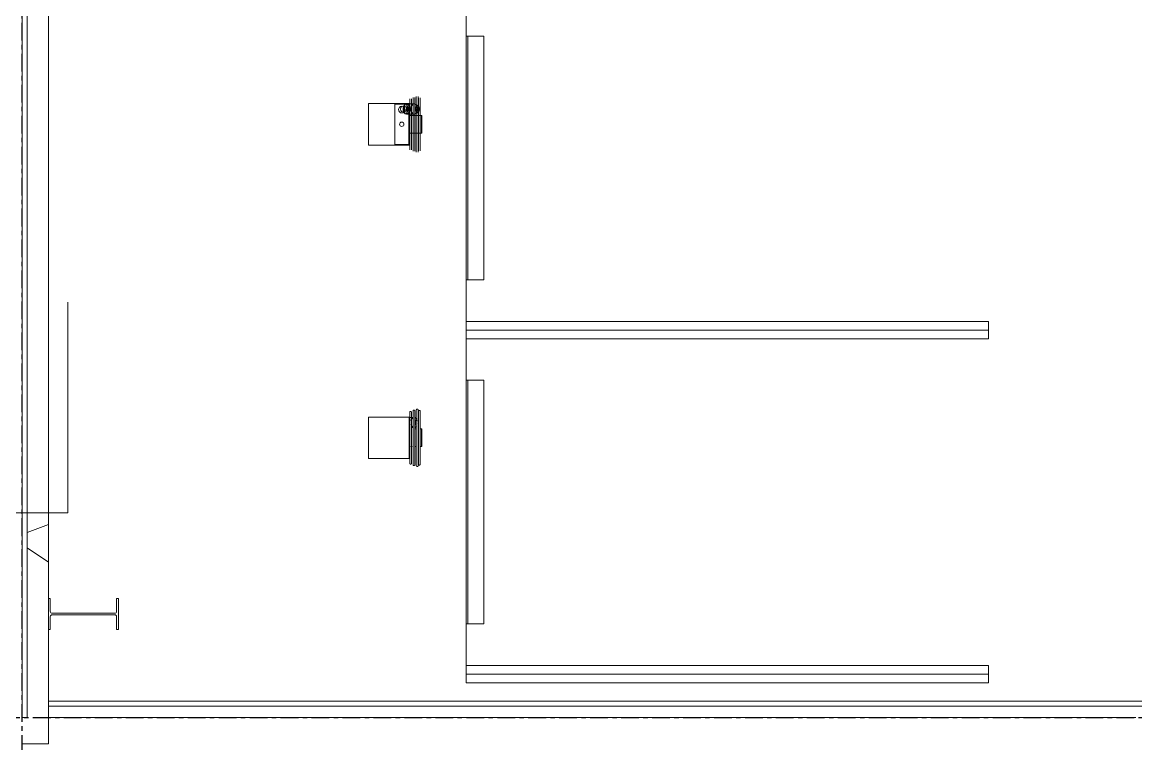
# Model space of a CAD drawing. Header units: millimetres. Extents: x -677815 to 406757, y -145898 to 39000.
# Drawn here: x 121070 to 127465, y -150 to 3992 of the extents above; entities that cross this region are included whole.
import ezdxf

# ---------------------------------------------------------------- set-up
doc = ezdxf.new("R2010")
doc.units = ezdxf.units.MM
doc.header["$LTSCALE"] = 8
doc.linetypes.add('Xref building Toll$0$Grid Line', pattern=[22.225, 12.7, -3.175, 3.175, -3.175])
for name, color, linetype, lineweight in [('Xref building Toll$0$A-DOOR', 8, 'Continuous', 9), ('Xref building Toll$0$A-DOOR-HDLN', 8, 'Continuous', 9), ('Xref building Toll$0$A-WALL', 8, 'Continuous', 9), ('Xref building Toll$0$A-WALL-PATT', 8, 'Continuous', 9), ('Xref building Toll$0$C-PRKG', 8, 'Continuous', 9), ('Xref building Toll$0$E-ELEC-EQPM', 8, 'Continuous', 9), ('Xref building Toll$0$S-COLS', 8, 'Continuous', 9)]:
    doc.layers.add(name, color=color, linetype=linetype, lineweight=lineweight)
doc.layers.add('Xref building Toll$0$S-GRID', color=8, linetype='Continuous')

# ---------------------------------------------------------------- blocks, each defined once
blk = doc.blocks.new('Xref building Toll$0$Toll Grids')
at = {"layer": 'Xref building Toll$0$S-GRID', "linetype": 'Xref building Toll$0$Grid Line'}
for p, q in [((121070, -125373.3), (121070, 35080.8)), ((-9195.8, 0), (280997.7, 0))]:
    blk.add_line(p, q, dxfattribs=at)
blk = doc.blocks.new('Xref building Toll$0$_SBA 1SWING SPDoor 01a - 920W x 2700H AD-1991727-MASTER GROUND FLOOR')
at = {"layer": 'Xref building Toll$0$A-DOOR'}
for p, q in [((460, 965), (420, 965)), ((420, 45), (420, 965)), ((460, 965), (460, 45)), ((-500, 45), (-500, 45)), ((-500, 45), (-500, -45)), ((-500, 45), (-460, 45)), ((-500, 45), (-460, 45)), ((-500, -45), (-500, 45)), ((-460, -45), (-460, 45)), ((-460, 45), (-460, 45)), ((-460, 45), (-460, -45)), ((460, 45), (420, 45)), ((460, 45), (460, -45)), ((500, 45), (460, 45)), ((460, 45), (460, 45)), ((460, 45), (500, 45)), ((460, -45), (460, 45)), ((500, -45), (500, 45)), ((500, 45), (500, 45)), ((500, 45), (500, -45)), ((-460, -45), (-500, -45)), ((-500, -45), (-500, -45)), ((-460, -45), (-500, -45)), ((-460, -45), (-460, -45)), ((460, -45), (500, -45)), ((460, -45), (460, -45)), ((500, -45), (460, -45)), ((500, -45), (500, -45))]:
    blk.add_line(p, q, dxfattribs=at)
blk.add_arc((460, 45), 920, 90, 180, dxfattribs=at)
at = {"layer": 'Xref building Toll$0$A-DOOR-HDLN'}
for p, q in [((-990, 1482), (-990, 45)), ((530, 1482), (-990, 1482)), ((-460, 45), (-460, 1482)), ((420, 45), (420, 1482)), ((530, 45), (530, 1482)), ((-460, 45), (460, 45)), ((420, 45), (420, -1255)), ((-1120, -1255), (-1120, -45)), ((-460, -45), (-460, -1255)), ((930, -45), (930, -1255)), ((930, -1255), (-1120, -1255))]:
    blk.add_line(p, q, dxfattribs=at)
blk = doc.blocks.new('Xref building Toll$0$_SBAMHE2-3000X1975 Parking 90_1 - MHE2-1684261-MASTER GROUND FLOOR')
at = {"layer": 'Xref building Toll$0$C-PRKG'}
for p, q in [((37.5, 0), (-62.5, 0)), ((-62.5, 0), (-62.5, -3000)), ((-62.5, -3000), (-62.5, 0)), ((-62.5, 0), (37.5, 0)), ((-62.5, 0), (-62.5, 0)), ((-12.5, 0), (1962.5, 0)), ((-12.5, 0), (-12.5, -3000)), ((37.5, -3000), (37.5, 0)), ((37.5, 0), (37.5, -3000)), ((37.5, 0), (37.5, 0)), ((275, -4.5), (275, 0)), ((275, 0), (275, 0)), ((275, 0), (275, -100)), ((1675, 0), (275, 0)), ((1675, 0), (275, 0)), ((2012.5, 0), (1912.5, 0)), ((1912.5, 0), (1912.5, -3000)), ((1912.5, -3000), (1912.5, 0)), ((1912.5, 0), (2012.5, 0)), ((1912.5, 0), (1912.5, 0)), ((1962.5, 0), (1962.5, -3000)), ((2012.5, -3000), (2012.5, 0)), ((2012.5, 0), (2012.5, -3000)), ((2012.5, 0), (2012.5, 0)), ((275, -9.5), (275, -4.5)), ((1675, -9.5), (275, -9.5)), ((275, -9.5), (1675, -9.5)), ((275, -17.5), (275, -9.5)), ((275, -9.5), (275, -9.5)), ((275, -95), (275, -17.5)), ((1675, -100), (1675, 0)), ((1675, 0), (1675, 0)), ((1675, 0), (1675, -4.5)), ((1675, -4.5), (1675, -9.5)), ((1675, -9.5), (1675, -9.5)), ((1675, -9.5), (1675, -17.5)), ((1675, -17.5), (1675, -95)), ((2012.5, 0), (1912.5, 0)), ((1912.5, 0), (1912.5, -3000)), ((1912.5, -3000), (1912.5, 0)), ((1912.5, 0), (2012.5, 0)), ((1912.5, 0), (1912.5, 0)), ((1962.5, 0), (3937.5, 0)), ((1962.5, 0), (1962.5, -3000)), ((2012.5, -3000), (2012.5, 0)), ((2012.5, 0), (2012.5, -3000)), ((2012.5, 0), (2012.5, 0)), ((2250, -4.5), (2250, 0)), ((2250, 0), (2250, 0)), ((2250, 0), (2250, -100)), ((3650, 0), (2250, 0)), ((3650, 0), (2250, 0)), ((2250, -9.5), (2250, -4.5)), ((3650, -9.5), (2250, -9.5)), ((2250, -9.5), (3650, -9.5)), ((2250, -17.5), (2250, -9.5)), ((2250, -9.5), (2250, -9.5)), ((2250, -95), (2250, -17.5)), ((3650, -100), (3650, 0)), ((3650, 0), (3650, 0)), ((3650, 0), (3650, -4.5)), ((3650, -4.5), (3650, -9.5)), ((3650, -9.5), (3650, -9.5)), ((3650, -9.5), (3650, -17.5)), ((3650, -17.5), (3650, -95)), ((3987.5, 0), (3887.5, 0)), ((3887.5, 0), (3887.5, -3000)), ((3887.5, -3000), (3887.5, 0)), ((3887.5, 0), (3987.5, 0)), ((3887.5, 0), (3887.5, 0)), ((3937.5, 0), (3937.5, -3000)), ((3987.5, -3000), (3987.5, 0)), ((3987.5, 0), (3987.5, -3000)), ((3987.5, 0), (3987.5, 0)), ((275, -95), (275, -100)), ((275, -100), (1675, -100)), ((275, -100), (275, -100)), ((275, -100), (1675, -100)), ((1675, -100), (1675, -95)), ((1675, -100), (1675, -100)), ((2250, -95), (2250, -100)), ((2250, -100), (3650, -100)), ((2250, -100), (2250, -100)), ((2250, -100), (3650, -100)), ((3650, -100), (3650, -95)), ((3650, -100), (3650, -100)), ((-62.5, -3000), (37.5, -3000)), ((37.5, -3000), (-62.5, -3000)), ((-62.5, -3000), (-62.5, -3000)), ((37.5, -3000), (37.5, -3000)), ((1912.5, -3000), (2012.5, -3000)), ((2012.5, -3000), (1912.5, -3000)), ((1912.5, -3000), (1912.5, -3000)), ((1912.5, -3000), (2012.5, -3000)), ((2012.5, -3000), (1912.5, -3000)), ((1912.5, -3000), (1912.5, -3000)), ((2012.5, -3000), (2012.5, -3000)), ((2012.5, -3000), (2012.5, -3000)), ((3887.5, -3000), (3987.5, -3000)), ((3987.5, -3000), (3887.5, -3000)), ((3887.5, -3000), (3887.5, -3000)), ((3987.5, -3000), (3987.5, -3000))]:
    blk.add_line(p, q, dxfattribs=at)
blk = doc.blocks.new('Xref building Toll$0$CST_ Charging Station - Forklift - Standard-1400537-MASTER GROUND FLOOR')
at = {"layer": 'Xref building Toll$0$E-ELEC-EQPM'}
for p, q in [((85.9, 353.4), (-152.3, 353.4)), ((-152.3, 353.4), (-152.3, 118.5)), ((85.9, 118.5), (85.9, 353.4)), ((-152.3, 201), (85.9, 201)), ((85.9, 201), (-152.3, 201)), ((-152.3, 201), (-152.3, 201)), ((-152.3, 118.5), (-152.3, 201)), ((-152.3, 201), (-152.3, 118.5)), ((82.7, 201), (-149.1, 201)), ((-149.1, 201), (-149.1, 201)), ((-149.1, 201), (82.7, 201)), ((-149.1, 201), (-149.1, 121.7)), ((-149.1, 201), (-149.1, 121.7)), ((82.7, 201), (82.7, 201)), ((82.7, 121.7), (82.7, 201)), ((82.7, 201), (82.7, 121.7)), ((85.9, 201), (85.9, 201)), ((85.9, 201), (85.9, 118.5)), ((85.9, 201), (85.9, 118.5)), ((25.1, 134.9), (25.1, 90.4)), ((54.5, 145.1), (27.3, 143.3)), ((27.3, 143.3), (27.3, 130.6)), ((27.3, 130.6), (54.5, 132.4)), ((38.3, 156.9), (40, 142.4)), ((81.6, 143.3), (54.5, 145.1)), ((54.5, 132.4), (81.6, 130.6)), ((69, 142.4), (70.6, 156.9)), ((81.6, 130.6), (81.6, 143.3)), ((83.8, 90.4), (83.8, 134.9)), ((-152.3, 118.5), (85.9, 118.5)), ((-152.3, 118.5), (-152.3, 118.5)), ((-152.3, 118.5), (85.9, 118.5)), ((85.9, 118.5), (-152.3, 118.5)), ((82.7, 121.7), (-149.1, 121.7)), ((-149.1, 121.7), (-149.1, 121.7)), ((-149.1, 121.7), (82.7, 121.7)), ((28.6, 121.7), (-92, 121.7)), ((-92, 121.7), (-92, 121.7)), ((-92, 121.7), (28.6, 121.7)), ((-92, 121.7), (-92, 120.1)), ((-92, 121.7), (-92, 120.1)), ((28.6, 120.1), (-92, 120.1)), ((-92, 120.1), (-92, 120.1)), ((-92, 120.1), (28.6, 120.1)), ((-84, 48.6), (-84, 121.7)), ((-84, 121.7), (-84, 121.7)), ((-84, 121.7), (-84, 45.5)), ((-84, 121.7), (17.6, 121.7)), ((-84, 121.7), (17.6, 121.7)), ((17.6, 45.5), (17.6, 121.7)), ((17.6, 121.7), (17.6, 121.7)), ((17.6, 121.7), (17.6, 48.6)), ((27.5, 83), (37.3, 68.1)), ((28.6, 121.7), (28.6, 121.7)), ((28.6, 120.1), (28.6, 121.7)), ((28.6, 121.7), (28.6, 120.1)), ((28.6, 120.1), (28.6, 120.1)), ((71.6, 68.1), (81.5, 83)), ((82.7, 121.7), (82.7, 121.7)), ((85.9, 118.5), (85.9, 118.5)), ((-84, 45.5), (-84, 48.6)), ((-84, 48.6), (-84, 48.6)), ((-84, 48.6), (17.6, 48.6)), ((-84, 48.6), (17.6, 48.6)), ((-84, 45.5), (-84, 45.5)), ((17.6, 45.5), (-84, 45.5)), ((-84, 45.5), (17.6, 45.5)), ((17.6, 48.6), (17.6, 48.6)), ((17.6, 48.6), (17.6, 45.5)), ((17.6, 45.5), (17.6, 45.5))]:
    blk.add_line(p, q, dxfattribs=at)
at = {"layer": 'Xref building Toll$0$E-ELEC-EQPM', "flags": 128}
for points in [[(-192.9, 77.9), (-156.3, 77.9), (-63.2, 77.9), (-33.2, 77.9)], [(-33.2, 77.9), (-134.9, 77.9), (-190, 77.9), (-192.9, 77.9)], [(-192.9, 67.6), (-156.3, 67.6), (-63.2, 67.6), (-33.2, 67.6)], [(-33.2, 67.6), (-134.9, 67.6), (-190, 67.6), (-192.9, 67.6)], [(-187.3, 96.9), (-150.8, 96.9), (-58.5, 96.9), (-33.2, 96.9)], [(-33.2, 96.9), (-132.9, 96.9), (-185.3, 96.9), (-187.3, 96.9)], [(-187.3, 86.7), (-150.8, 86.7), (-58.5, 86.7), (-33.2, 86.7)], [(-33.2, 86.7), (-132.9, 86.7), (-185.3, 86.7), (-187.3, 86.7)], [(-185, 65.2), (-148.4, 65.2), (-56.4, 65.2), (-33.2, 65.2)], [(-33.2, 65.2), (-132, 65.2), (-183.2, 65.2), (-185, 65.2)], [(-179.4, 116), (-142.9, 116), (-51.7, 116), (-33.2, 116)], [(-33.2, 116), (-129.8, 116), (-178.2, 116), (-179.4, 116)], [(-179.4, 105.7), (-142.9, 105.7), (-51.7, 105.7), (-33.2, 105.7)], [(-33.2, 105.7), (-129.8, 105.7), (-178.2, 105.7), (-179.4, 105.7)], [(113, 116), (76.5, 116), (-14.7, 116), (-33.2, 116)], [(-33.2, 116), (63.4, 116), (111.8, 116), (113, 116)], [(113, 105.7), (76.5, 105.7), (-14.7, 105.7), (-33.2, 105.7)], [(-33.2, 105.7), (63.4, 105.7), (111.8, 105.7), (113, 105.7)], [(120.9, 96.9), (84.4, 96.9), (-8, 96.9), (-33.2, 96.9)], [(-33.2, 96.9), (66.5, 96.9), (118.8, 96.9), (120.9, 96.9)], [(120.9, 86.7), (84.4, 86.7), (-8, 86.7), (-33.2, 86.7)], [(-33.2, 86.7), (66.5, 86.7), (118.8, 86.7), (120.9, 86.7)], [(126.5, 77.9), (89.9, 77.9), (-3.2, 77.9), (-33.2, 77.9)], [(-33.2, 77.9), (68.5, 77.9), (123.6, 77.9), (126.5, 77.9)], [(126.5, 67.6), (89.9, 67.6), (-3.2, 67.6), (-33.2, 67.6)], [(-33.2, 67.6), (68.5, 67.6), (123.6, 67.6), (126.5, 67.6)], [(118.5, 65.2), (82, 65.2), (-10, 65.2), (-33.2, 65.2)], [(-33.2, 65.2), (65.6, 65.2), (116.8, 65.2), (118.5, 65.2)], [(-185, 54.9), (-148.4, 54.9), (-56.4, 54.9), (-33.2, 54.9)], [(-33.2, 54.9), (-132, 54.9), (-183.2, 54.9), (-185, 54.9)], [(118.5, 54.9), (82, 54.9), (-10, 54.9), (-33.2, 54.9)], [(-33.2, 54.9), (65.6, 54.9), (116.8, 54.9), (118.5, 54.9)]]:
    blk.add_lwpolyline(points, dxfattribs=at)
at = {"layer": 'Xref building Toll$0$E-ELEC-EQPM'}
for centre, radius, start, end in [((-33.2, 161.4), 12.7, 360, 180), ((-33.2, 161.4), 12.7, 0, 180), ((-33.2, 161.4), 12.7, 180, 360), ((-33.2, 161.4), 12.7, 180, 360), ((50.9, 161.4), 19.1, 360, 180), ((50.9, 161.4), 19, 0, 180), ((50.9, 161.4), 19.1, 180, 360), ((50.9, 161.4), 19, 180, 360), ((54.5, 72.8), 12, 90, 270), ((54.5, 72.8), 12, 90, 270), ((54.5, 72.8), 6.44, 90, 270), ((54.5, 72.8), 5.14, 90, 270), ((54.5, 72.8), 5.14, 90, 270), ((54.5, 72.8), 12, 270, 90), ((54.5, 72.8), 12, 270, 90), ((54.5, 72.8), 6.44, 270, 90), ((54.5, 72.8), 5.14, 270, 90), ((54.5, 72.8), 5.14, 270, 90)]:
    blk.add_arc(centre, radius, start, end, dxfattribs=at)
for centre, major_axis, start_param, end_param in [((54.5, 134.9), (29.4, 0), 1.570796, 4.712389), ((54.5, 143.3), (27.2, 0), 3.141593, 6.283185), ((54.5, 130.6), (27.2, 0), 3.141593, 6.283185), ((54.5, 157.6), (16.2, 0), 1.570796, 4.712389), ((54.5, 143.1), (14.5, 0), 1.570796, 4.712389), ((54.5, 157.6), (16.2, 0), 4.712389, 7.853982), ((54.5, 134.9), (29.4, 0), 4.712389, 7.853982), ((54.5, 143.1), (14.5, 0), 4.712389, 7.853982), ((54.5, 90.4), (29.4, 0), 1.570796, 4.712389), ((54.5, 72.8), (18.6, 0), 1.570796, 4.712389), ((54.5, 90.4), (29.4, 0), 4.712389, 7.853982), ((54.5, 72.8), (18.6, 0), 4.712389, 7.853982)]:
    blk.add_ellipse(centre, major_axis=major_axis, ratio=0.642788, start_param=start_param, end_param=end_param, dxfattribs=at)
blk = doc.blocks.new('Xref building Toll$0$CST_ Charging Station - Forklift - Standard-V279-MASTER GROUND FLOOR')
at = {"layer": 'Xref building Toll$0$E-ELEC-EQPM'}
for p, q in [((85.9, 353.4), (-152.3, 353.4)), ((-152.3, 353.4), (-152.3, 118.5)), ((85.9, 118.5), (85.9, 353.4)), ((-152.3, 118.5), (85.9, 118.5)), ((-84, 102.4), (-84, 109.6)), ((-84, 77.9), (-84, 88.5)), ((17.6, 88.3), (17.6, 77.9)), ((25.2, 105.7), (19.8, 105.7)), ((25.1, 107), (25.1, 96.9)), ((44.8, 86.7), (39.4, 86.7)), ((69.7, 86.7), (65, 86.7)), ((76.6, 75.6), (81.5, 83)), ((83.8, 111.8), (83.8, 118.5)), ((83.8, 93.2), (83.8, 109.5)), ((-84, 48.6), (-84, 56.8)), ((-84, 45.5), (-84, 48.6)), ((-84, 48.6), (17.6, 48.6)), ((-84, 45.5), (17.6, 45.5)), ((17.6, 56.5), (17.6, 48.6)), ((17.6, 48.6), (17.6, 45.5))]:
    blk.add_line(p, q, dxfattribs=at)
at = {"layer": 'Xref building Toll$0$E-ELEC-EQPM', "flags": 128}
for points in [[(-195.8, 68.5), (-196, 68.6), (-196.1, 68.8), (-196.3, 68.9), (-196.4, 69), (-196.6, 69.2), (-196.7, 69.3), (-196.8, 69.5), (-197, 69.6), (-197.1, 69.8), (-197.2, 70), (-197.3, 70.2), (-197.4, 70.3), (-197.5, 70.5), (-197.6, 70.7), (-197.7, 70.9), (-197.7, 71.1), (-197.8, 71.3), (-197.9, 71.5), (-197.9, 71.7), (-198, 71.9), (-198, 72.1), (-198, 72.3), (-198, 72.5), (-198, 72.7), (-198, 72.9), (-198, 73.1), (-198, 73.3), (-198, 73.5), (-197.9, 73.7), (-197.9, 73.9), (-197.8, 74.1), (-197.8, 74.3), (-197.7, 74.5), (-197.6, 74.7), (-197.6, 74.9), (-197.5, 75.1), (-197.4, 75.3), (-197.3, 75.4), (-197.2, 75.6), (-197, 75.8), (-196.9, 75.9), (-196.8, 76.1), (-196.7, 76.3), (-196.5, 76.4), (-196.4, 76.5), (-196.2, 76.7), (-196, 76.8), (-195.9, 76.9), (-195.7, 77), (-195.5, 77.2), (-195.4, 77.3), (-195.2, 77.4), (-195, 77.4), (-194.8, 77.5), (-194.6, 77.6), (-194.4, 77.7), (-194.2, 77.7), (-194, 77.8), (-193.8, 77.8), (-193.6, 77.8), (-193.4, 77.9), (-193.2, 77.9), (-193, 77.9), (-192.9, 77.9)], [(-192.9, 67.6), (-193.1, 67.6), (-193.3, 67.6), (-193.5, 67.7), (-193.7, 67.7), (-193.9, 67.7), (-194.1, 67.8), (-194.3, 67.8), (-194.5, 67.9), (-194.7, 67.9), (-194.9, 68), (-195.1, 68.1), (-195.3, 68.2), (-195.4, 68.3), (-195.6, 68.4), (-195.8, 68.5)], [(-33.2, 77.9), (-39.6, 77.9), (-46, 77.9), (-52.3, 77.9), (-58.6, 77.9), (-64.9, 77.9), (-71.2, 77.9), (-77.3, 77.9), (-83.4, 77.9), (-89.5, 77.9), (-95.4, 77.9), (-101.2, 77.9), (-106.9, 77.9), (-112.5, 77.9), (-118, 77.9), (-123.4, 77.9), (-128.6, 77.9), (-133.6, 77.9), (-138.5, 77.9), (-143.2, 77.9), (-147.8, 77.9), (-152.1, 77.9), (-156.3, 77.9), (-160.3, 77.9), (-164, 77.9), (-167.6, 77.9), (-170.9, 77.9), (-174, 77.9), (-176.9, 77.9), (-179.6, 77.9), (-182, 77.9), (-184.2, 77.9), (-186.2, 77.9), (-187.9, 77.9), (-189.4, 77.9), (-190.6, 77.9), (-191.5, 77.9), (-192.2, 77.9), (-192.7, 77.9), (-192.9, 77.9)], [(-192.9, 77.9), (-192.8, 77.9), (-192.4, 77.9), (-191.7, 77.9), (-190.9, 77.9), (-189.7, 77.9), (-188.3, 77.9), (-186.7, 77.9), (-184.8, 77.9), (-182.7, 77.9), (-180.3, 77.9), (-177.7, 77.9), (-174.8, 77.9), (-171.8, 77.9), (-168.5, 77.9), (-165, 77.9), (-161.3, 77.9), (-157.4, 77.9), (-153.3, 77.9), (-149, 77.9), (-144.5, 77.9), (-139.8, 77.9), (-134.9, 77.9), (-129.9, 77.9), (-124.8, 77.9), (-119.5, 77.9), (-114, 77.9), (-108.5, 77.9), (-102.8, 77.9), (-97, 77.9), (-91.1, 77.9), (-85.1, 77.9)], [(-89.5, 67.6), (-95.4, 67.6), (-101.2, 67.6), (-106.9, 67.6), (-112.5, 67.6), (-118, 67.6), (-123.4, 67.6), (-128.6, 67.6), (-133.6, 67.6), (-138.5, 67.6), (-143.2, 67.6), (-147.8, 67.6), (-152.1, 67.6), (-156.3, 67.6), (-160.3, 67.6), (-164, 67.6), (-167.6, 67.6), (-170.9, 67.6), (-174, 67.6), (-176.9, 67.6), (-179.6, 67.6), (-182, 67.6), (-184.2, 67.6), (-186.2, 67.6), (-187.9, 67.6), (-189.4, 67.6), (-190.6, 67.6), (-191.5, 67.6), (-192.2, 67.6), (-192.7, 67.6), (-192.9, 67.6)], [(-192.9, 67.6), (-192.8, 67.6), (-192.4, 67.6), (-191.7, 67.6), (-190.9, 67.6), (-189.7, 67.6), (-188.3, 67.6), (-186.7, 67.6), (-184.8, 67.6), (-182.7, 67.6), (-180.3, 67.6), (-177.7, 67.6), (-174.8, 67.6), (-171.8, 67.6), (-168.5, 67.6), (-165, 67.6), (-161.3, 67.6), (-157.4, 67.6), (-153.3, 67.6), (-149, 67.6), (-144.5, 67.6), (-139.8, 67.6), (-134.9, 67.6), (-129.9, 67.6), (-124.8, 67.6), (-119.5, 67.6), (-114, 67.6), (-108.5, 67.6), (-102.8, 67.6), (-97, 67.6), (-91.1, 67.6), (-85.1, 67.6), (-79, 67.6), (-72.8, 67.6), (-66.6, 67.6), (-60.3, 67.6), (-54, 67.6), (-47.7, 67.6), (-41.3, 67.6), (-34.9, 67.6), (-33.2, 67.6)], [(-187.3, 86.7), (-187.5, 86.7), (-187.7, 86.7), (-187.9, 86.7), (-188.2, 86.7), (-188.4, 86.8), (-188.6, 86.8), (-188.8, 86.9), (-189, 86.9), (-189.1, 87), (-189.3, 87.1), (-189.5, 87.2), (-189.7, 87.2), (-189.9, 87.3), (-190.1, 87.4), (-190.2, 87.6), (-190.4, 87.7), (-190.6, 87.8), (-190.7, 87.9), (-190.9, 88.1), (-191, 88.2), (-191.2, 88.4), (-191.3, 88.5), (-191.4, 88.7), (-191.5, 88.9), (-191.7, 89), (-191.8, 89.2), (-191.9, 89.4), (-192, 89.6), (-192, 89.8), (-192.1, 89.9), (-192.2, 90.1), (-192.3, 90.3), (-192.3, 90.5), (-192.4, 90.7), (-192.4, 90.9), (-192.4, 91.1), (-192.5, 91.3), (-192.5, 91.5), (-192.5, 91.7), (-192.5, 92), (-192.5, 92.2), (-192.4, 92.4), (-192.4, 92.6), (-192.4, 92.8), (-192.3, 93), (-192.3, 93.2), (-192.2, 93.4), (-192.2, 93.6), (-192.1, 93.8), (-192, 93.9), (-191.9, 94.1), (-191.8, 94.3), (-191.7, 94.5), (-191.6, 94.7), (-191.5, 94.8), (-191.4, 95), (-191.2, 95.1), (-191.1, 95.3), (-191, 95.4), (-190.8, 95.6), (-190.6, 95.7), (-190.5, 95.9), (-190.3, 96), (-190.2, 96.1), (-190, 96.2), (-189.8, 96.3), (-189.6, 96.4), (-189.4, 96.5), (-189.2, 96.6), (-189.1, 96.6), (-188.9, 96.7), (-188.7, 96.8), (-188.5, 96.8), (-188.3, 96.9), (-188.1, 96.9), (-187.9, 96.9), (-187.7, 96.9), (-187.4, 96.9), (-187.3, 96.9)], [(-185, 54.9), (-185.2, 54.9), (-185.4, 54.9), (-185.6, 55), (-185.8, 55), (-186, 55), (-186.2, 55.1), (-186.4, 55.1), (-186.6, 55.2), (-186.8, 55.2), (-187, 55.3), (-187.1, 55.4), (-187.3, 55.5), (-187.5, 55.6), (-187.7, 55.7), (-187.9, 55.8), (-188, 55.9), (-188.2, 56.1), (-188.3, 56.2), (-188.5, 56.3), (-188.6, 56.5), (-188.8, 56.6), (-188.9, 56.8), (-189, 56.9), (-189.2, 57.1), (-189.3, 57.3), (-189.4, 57.5), (-189.5, 57.6), (-189.6, 57.8), (-189.7, 58), (-189.7, 58.2), (-189.8, 58.4), (-189.9, 58.6), (-189.9, 58.8), (-190, 59), (-190, 59.2), (-190, 59.4), (-190.1, 59.6), (-190.1, 59.8), (-190.1, 60), (-190.1, 60.2), (-190.1, 60.4), (-190.1, 60.6), (-190, 60.8), (-190, 61), (-190, 61.2), (-189.9, 61.4), (-189.8, 61.6), (-189.8, 61.8), (-189.7, 62), (-189.6, 62.2), (-189.5, 62.4), (-189.4, 62.6), (-189.3, 62.7), (-189.2, 62.9), (-189.1, 63.1), (-189, 63.2), (-188.9, 63.4), (-188.7, 63.6), (-188.6, 63.7), (-188.4, 63.8), (-188.3, 64), (-188.1, 64.1), (-187.9, 64.2), (-187.8, 64.3), (-187.6, 64.5), (-187.4, 64.6), (-187.2, 64.7), (-187.1, 64.7), (-186.9, 64.8), (-186.7, 64.9), (-186.5, 65), (-186.3, 65), (-186.1, 65.1), (-185.9, 65.1), (-185.7, 65.1), (-185.5, 65.2), (-185.3, 65.2), (-185.1, 65.2), (-185, 65.2)], [(-33.2, 96.9), (-39.4, 96.9), (-45.5, 96.9), (-51.7, 96.9), (-57.8, 96.9), (-63.8, 96.9), (-69.8, 96.9), (-75.8, 96.9), (-81.7, 96.9), (-87.5, 96.9), (-93.2, 96.9), (-98.9, 96.9), (-104.4, 96.9), (-109.8, 96.9), (-115.1, 96.9), (-120.2, 96.9), (-125.3, 96.9), (-130.1, 96.9), (-134.8, 96.9), (-139.4, 96.9), (-143.8, 96.9), (-148, 96.9), (-152, 96.9), (-155.8, 96.9), (-159.5, 96.9), (-162.9, 96.9), (-166.1, 96.9), (-169.1, 96.9), (-171.9, 96.9), (-174.5, 96.9), (-176.9, 96.9), (-179, 96.9), (-180.9, 96.9), (-182.5, 96.9), (-183.9, 96.9), (-185.1, 96.9), (-186, 96.9), (-186.7, 96.9), (-187.1, 96.9), (-187.3, 96.9)], [(-187.3, 96.9), (-187.2, 96.9), (-186.8, 96.9), (-186.2, 96.9), (-185.4, 96.9), (-184.3, 96.9), (-182.9, 96.9), (-181.3, 96.9), (-179.5, 96.9), (-177.5, 96.9), (-175.2, 96.9), (-172.7, 96.9), (-169.9, 96.9), (-167, 96.9), (-163.8, 96.9), (-160.4, 96.9), (-156.8, 96.9), (-153.1, 96.9), (-149.1, 96.9), (-144.9, 96.9), (-140.6, 96.9), (-136.1, 96.9), (-131.4, 96.9), (-126.6, 96.9), (-121.6, 96.9), (-116.5, 96.9), (-111.2, 96.9), (-105.9, 96.9), (-100.4, 96.9), (-94.8, 96.9), (-89.1, 96.9), (-83.3, 96.9)], [(-81.7, 86.7), (-87.5, 86.7), (-93.2, 86.7), (-98.9, 86.7), (-104.4, 86.7), (-109.8, 86.7), (-115.1, 86.7), (-120.2, 86.7), (-125.3, 86.7), (-130.1, 86.7), (-134.8, 86.7), (-139.4, 86.7), (-143.8, 86.7), (-148, 86.7), (-152, 86.7), (-155.8, 86.7), (-159.5, 86.7), (-162.9, 86.7), (-166.1, 86.7), (-169.1, 86.7), (-171.9, 86.7), (-174.5, 86.7), (-176.9, 86.7), (-179, 86.7), (-180.9, 86.7), (-182.5, 86.7), (-183.9, 86.7), (-185.1, 86.7), (-186, 86.7), (-186.7, 86.7), (-187.1, 86.7), (-187.3, 86.7)], [(-187.3, 86.7), (-187.2, 86.7), (-186.8, 86.7), (-186.2, 86.7), (-185.4, 86.7), (-184.3, 86.7), (-182.9, 86.7), (-181.3, 86.7), (-179.5, 86.7), (-177.5, 86.7), (-175.2, 86.7), (-172.7, 86.7), (-169.9, 86.7), (-167, 86.7), (-163.8, 86.7), (-160.4, 86.7), (-156.8, 86.7), (-153.1, 86.7), (-149.1, 86.7), (-144.9, 86.7), (-140.6, 86.7), (-136.1, 86.7), (-131.4, 86.7), (-126.6, 86.7), (-121.6, 86.7), (-116.5, 86.7), (-111.2, 86.7), (-105.9, 86.7), (-100.4, 86.7), (-94.8, 86.7), (-89.1, 86.7), (-83.3, 86.7), (-77.4, 86.7), (-71.5, 86.7), (-65.5, 86.7), (-59.4, 86.7), (-53.3, 86.7), (-47.2, 86.7), (-41, 86.7), (-34.9, 86.7), (-33.2, 86.7)], [(-185, 65.2), (-184.8, 65.2), (-184.5, 65.2), (-183.9, 65.2), (-183, 65.2), (-181.9, 65.2), (-180.6, 65.2), (-179, 65.2), (-177.2, 65.2), (-175.2, 65.2), (-173, 65.2), (-170.5, 65.2), (-167.8, 65.2), (-164.9, 65.2), (-161.8, 65.2), (-158.4, 65.2), (-154.9, 65.2), (-151.2, 65.2), (-147.3, 65.2), (-143.2, 65.2), (-138.9, 65.2), (-134.5, 65.2), (-129.9, 65.2), (-125.1, 65.2), (-120.2, 65.2), (-115.2, 65.2), (-110, 65.2), (-104.7, 65.2), (-99.3, 65.2), (-93.8, 65.2), (-88.2, 65.2), (-82.5, 65.2)], [(-33.2, 65.2), (-39.3, 65.2), (-45.3, 65.2), (-51.4, 65.2), (-57.4, 65.2), (-63.4, 65.2), (-69.3, 65.2), (-75.1, 65.2), (-80.9, 65.2), (-86.7, 65.2), (-92.3, 65.2), (-97.8, 65.2), (-103.3, 65.2), (-108.6, 65.2), (-113.8, 65.2), (-118.9, 65.2), (-123.8, 65.2), (-128.6, 65.2), (-133.3, 65.2), (-137.7, 65.2), (-142.1, 65.2), (-146.2, 65.2), (-150.2, 65.2), (-153.9, 65.2), (-157.5, 65.2), (-160.9, 65.2), (-164.1, 65.2), (-167, 65.2), (-169.8, 65.2), (-172.3, 65.2), (-174.6, 65.2), (-176.7, 65.2), (-178.6, 65.2), (-180.2, 65.2), (-181.6, 65.2), (-182.7, 65.2), (-183.7, 65.2), (-184.3, 65.2), (-184.8, 65.2), (-184.9, 65.2)], [(-179.4, 105.7), (-179.6, 105.7), (-179.8, 105.7), (-180, 105.8), (-180.2, 105.8), (-180.4, 105.8), (-180.6, 105.9), (-180.8, 105.9), (-181, 106), (-181.2, 106), (-181.4, 106.1), (-181.6, 106.2), (-181.8, 106.3), (-181.9, 106.4), (-182.1, 106.5), (-182.3, 106.6), (-182.5, 106.7), (-182.6, 106.9), (-182.8, 107), (-182.9, 107.1), (-183.1, 107.3), (-183.2, 107.4), (-183.4, 107.6), (-183.5, 107.7), (-183.6, 107.9), (-183.7, 108.1), (-183.8, 108.3), (-183.9, 108.4), (-184, 108.6), (-184.1, 108.8), (-184.2, 109), (-184.3, 109.2), (-184.3, 109.4), (-184.4, 109.6), (-184.4, 109.8), (-184.5, 110), (-184.5, 110.2), (-184.5, 110.4), (-184.5, 110.6), (-184.5, 110.8), (-184.5, 111), (-184.5, 111.2), (-184.5, 111.4), (-184.5, 111.6), (-184.4, 111.8), (-184.4, 112), (-184.3, 112.2), (-184.3, 112.4), (-184.2, 112.6), (-184.1, 112.8), (-184.1, 113), (-184, 113.2), (-183.9, 113.4), (-183.8, 113.5), (-183.7, 113.7), (-183.6, 113.9), (-183.4, 114), (-183.3, 114.2), (-183.2, 114.4), (-183, 114.5), (-182.9, 114.6), (-182.7, 114.8), (-182.6, 114.9), (-182.4, 115), (-182.2, 115.1), (-182, 115.3), (-181.9, 115.4), (-181.7, 115.5), (-181.5, 115.5), (-181.3, 115.6), (-181.1, 115.7), (-180.9, 115.8), (-180.7, 115.8), (-180.5, 115.9), (-180.3, 115.9), (-180.1, 115.9), (-179.9, 116), (-179.7, 116), (-179.5, 116), (-179.4, 116)], [(-33.2, 116), (-39.1, 116), (-44.9, 116), (-50.7, 116), (-56.5, 116), (-62.2, 116), (-68, 116), (-73.6, 116), (-79.2, 116), (-84.7, 116), (-90.1, 116), (-95.5, 116), (-100.7, 116), (-105.8, 116), (-110.9, 116), (-115.8, 116), (-120.5, 116), (-125.1, 116), (-129.6, 116), (-133.9, 116), (-138.1, 116), (-142.1, 116), (-145.9, 116), (-149.5, 116), (-153, 116), (-156.2, 116), (-159.3, 116), (-162.1, 116), (-164.8, 116), (-167.2, 116), (-169.5, 116), (-171.5, 116), (-173.3, 116), (-174.8, 116), (-176.2, 116), (-177.3, 116), (-178.1, 116), (-178.8, 116), (-179.2, 116), (-179.4, 116)], [(-179.4, 116), (-179.3, 116), (-178.9, 116), (-178.3, 116), (-177.5, 116), (-176.5, 116), (-175.2, 116), (-173.7, 116), (-172, 116), (-170, 116), (-167.9, 116), (-165.5, 116), (-162.9, 116), (-160.1, 116), (-157.1, 116), (-153.9, 116), (-150.5, 116), (-146.9, 116), (-143.1, 116), (-139.2, 116), (-135.1, 116), (-130.8, 116), (-126.4, 116), (-121.8, 116), (-117, 116), (-112.2, 116), (-107.2, 116), (-102.1, 116), (-96.9, 116), (-91.6, 116), (-86.2, 116)], [(-84.7, 105.7), (-90.1, 105.7), (-95.5, 105.7), (-100.7, 105.7), (-105.8, 105.7), (-110.9, 105.7), (-115.8, 105.7), (-120.5, 105.7), (-125.1, 105.7), (-129.6, 105.7), (-133.9, 105.7), (-138.1, 105.7), (-142.1, 105.7), (-145.9, 105.7), (-149.5, 105.7), (-153, 105.7), (-156.2, 105.7), (-159.3, 105.7), (-162.1, 105.7), (-164.8, 105.7), (-167.2, 105.7), (-169.5, 105.7), (-171.5, 105.7), (-173.3, 105.7), (-174.8, 105.7), (-176.2, 105.7), (-177.3, 105.7), (-178.1, 105.7), (-178.8, 105.7), (-179.2, 105.7), (-179.4, 105.7)], [(-179.4, 105.7), (-179.3, 105.7), (-178.9, 105.7), (-178.3, 105.7), (-177.5, 105.7), (-176.5, 105.7), (-175.2, 105.7), (-173.7, 105.7), (-172, 105.7), (-170, 105.7), (-167.9, 105.7), (-165.5, 105.7), (-162.9, 105.7), (-160.1, 105.7), (-157.1, 105.7), (-153.9, 105.7), (-150.5, 105.7), (-146.9, 105.7), (-143.1, 105.7), (-139.2, 105.7), (-135.1, 105.7), (-130.8, 105.7), (-126.4, 105.7), (-121.8, 105.7), (-117, 105.7), (-112.2, 105.7), (-107.2, 105.7), (-102.1, 105.7), (-96.9, 105.7), (-91.6, 105.7), (-86.2, 105.7), (-80.7, 105.7), (-75.1, 105.7), (-69.5, 105.7), (-63.8, 105.7), (-58.1, 105.7), (-52.3, 105.7), (-46.5, 105.7), (-40.6, 105.7), (-34.8, 105.7), (-33.2, 105.7)], [(113, 116), (112.9, 116), (112.5, 116), (111.9, 116), (111.1, 116), (110.1, 116), (108.8, 116), (107.3, 116), (105.6, 116), (103.6, 116), (101.4, 116), (99.1, 116), (96.5, 116), (93.7, 116), (90.7, 116), (87.5, 116), (84.1, 116), (80.5, 116), (76.7, 116), (72.8, 116), (68.6, 116), (64.4, 116), (59.9, 116), (55.4, 116), (50.6, 116), (45.8, 116), (40.8, 116), (35.7, 116), (30.5, 116), (25.2, 116), (19.8, 116), (14.3, 116), (8.7, 116), (3.1, 116), (-2.6, 116), (-8.4, 116), (-14.1, 116), (-19.9, 116), (-25.8, 116), (-31.6, 116), (-33.2, 116)], [(-33.2, 105.7), (-27.4, 105.7), (-21.5, 105.7), (-15.7, 105.7), (-9.9, 105.7), (-4.2, 105.7), (1.5, 105.7), (7.2, 105.7), (12.8, 105.7), (18.3, 105.7), (23.7, 105.7), (29.1, 105.7), (34.3, 105.7), (39.4, 105.7), (44.4, 105.7), (49.3, 105.7), (54.1, 105.7), (58.7, 105.7), (63.2, 105.7), (67.5, 105.7), (71.7, 105.7), (75.7, 105.7), (79.5, 105.7), (83.1, 105.7), (86.6, 105.7), (89.8, 105.7), (92.9, 105.7), (95.7, 105.7), (98.4, 105.7), (100.8, 105.7), (103.1, 105.7), (105.1, 105.7), (106.8, 105.7), (108.4, 105.7), (109.8, 105.7), (110.9, 105.7), (111.7, 105.7), (112.4, 105.7), (112.8, 105.7), (113, 105.7)], [(120.9, 96.9), (120.8, 96.9), (120.4, 96.9), (119.8, 96.9), (119, 96.9), (117.9, 96.9), (116.5, 96.9), (114.9, 96.9), (113.1, 96.9), (111, 96.9), (108.8, 96.9), (106.2, 96.9), (103.5, 96.9), (100.6, 96.9), (97.4, 96.9), (94, 96.9), (90.4, 96.9), (86.6, 96.9), (82.7, 96.9), (78.5, 96.9), (74.2, 96.9), (69.7, 96.9), (65, 96.9), (60.2, 96.9), (55.2, 96.9), (50.1, 96.9), (44.8, 96.9), (39.4, 96.9), (33.9, 96.9), (28.3, 96.9), (22.6, 96.9), (16.9, 96.9), (11, 96.9), (5, 96.9), (-1, 96.9), (-7, 96.9), (-13.1, 96.9), (-19.2, 96.9), (-25.4, 96.9), (-31.5, 96.9), (-33.2, 96.9)], [(-33.2, 86.7), (-27, 86.7), (-20.9, 86.7), (-14.8, 86.7), (-8.6, 86.7), (-2.6, 86.7), (3.4, 86.7), (9.4, 86.7), (15.3, 86.7), (21.1, 86.7), (26.8, 86.7), (32.4, 86.7), (38, 86.7), (43.4, 86.7), (48.7, 86.7), (53.8, 86.7), (58.8, 86.7), (63.7, 86.7), (68.4, 86.7), (73, 86.7), (77.4, 86.7), (81.6, 86.7), (85.6, 86.7), (89.4, 86.7), (93.1, 86.7), (96.5, 86.7), (99.7, 86.7), (102.7, 86.7), (105.5, 86.7), (108.1, 86.7), (110.4, 86.7), (112.6, 86.7), (114.5, 86.7), (116.1, 86.7), (117.5, 86.7), (118.7, 86.7), (119.6, 86.7), (120.3, 86.7), (120.7, 86.7), (120.9, 86.7)], [(126.5, 77.9), (126.4, 77.9), (126, 77.9), (125.3, 77.9), (124.4, 77.9), (123.3, 77.9), (121.9, 77.9), (120.3, 77.9), (118.4, 77.9), (116.2, 77.9), (113.9, 77.9), (111.3, 77.9), (108.4, 77.9), (105.4, 77.9), (102.1, 77.9), (98.6, 77.9), (94.9, 77.9), (91, 77.9), (86.8, 77.9), (82.5, 77.9), (78, 77.9), (73.4, 77.9), (68.5, 77.9), (63.5, 77.9), (58.4, 77.9), (53.1, 77.9), (47.6, 77.9), (42.1, 77.9), (36.4, 77.9), (30.6, 77.9), (24.7, 77.9), (18.7, 77.9), (12.6, 77.9), (6.4, 77.9), (0.2, 77.9), (-6.1, 77.9), (-12.4, 77.9), (-18.7, 77.9), (-25.1, 77.9), (-31.5, 77.9), (-33.2, 77.9)], [(-33.2, 67.6), (-26.8, 67.6), (-20.4, 67.6), (-14.1, 67.6), (-7.8, 67.6), (-1.5, 67.6), (4.8, 67.6), (10.9, 67.6), (17, 67.6), (23, 67.6), (29, 67.6), (34.8, 67.6), (40.5, 67.6), (46.1, 67.6), (51.6, 67.6), (57, 67.6), (62.2, 67.6), (67.2, 67.6), (72.1, 67.6), (76.8, 67.6), (81.3, 67.6), (85.7, 67.6), (89.9, 67.6), (93.8, 67.6), (97.6, 67.6), (101.2, 67.6), (104.5, 67.6), (107.6, 67.6), (110.5, 67.6), (113.2, 67.6), (115.6, 67.6), (117.8, 67.6), (119.8, 67.6), (121.5, 67.6), (122.9, 67.6), (124.2, 67.6), (125.1, 67.6), (125.8, 67.6), (126.3, 67.6), (126.5, 67.6)], [(118.5, 65.2), (118.4, 65.2), (118.1, 65.2), (117.5, 65.2), (116.6, 65.2), (115.5, 65.2), (114.2, 65.2), (112.6, 65.2), (110.8, 65.2), (108.8, 65.2), (106.6, 65.2), (104.1, 65.2), (101.4, 65.2), (98.5, 65.2), (95.4, 65.2), (92, 65.2), (88.5, 65.2), (84.8, 65.2), (80.9, 65.2), (76.8, 65.2), (72.5, 65.2), (68.1, 65.2), (63.5, 65.2), (58.7, 65.2), (53.8, 65.2), (48.8, 65.2), (43.6, 65.2), (38.3, 65.2), (32.9, 65.2), (27.4, 65.2), (21.8, 65.2), (16.1, 65.2), (10.3, 65.2), (4.5, 65.2), (-1.5, 65.2), (-7.4, 65.2), (-13.4, 65.2), (-19.4, 65.2), (-25.5, 65.2), (-31.6, 65.2), (-33.2, 65.2)], [(15.3, 96.9), (21.1, 96.9), (26.8, 96.9)], [(28.3, 86.7), (22.6, 86.7), (16.9, 86.7)], [(18.3, 116), (23.7, 116), (29.1, 116)], [(36.4, 67.6), (30.6, 67.6), (24.7, 67.6), (18.7, 67.6)], [(20.3, 65.2), (25.9, 65.2), (31.4, 65.2), (36.9, 65.2)], [(23, 77.9), (29, 77.9), (34.8, 77.9)], [(67.5, 116), (71.7, 116), (75.7, 116), (79.5, 116), (83.1, 116), (86.6, 116), (89.8, 116), (92.9, 116), (95.7, 116), (98.4, 116), (100.8, 116), (103.1, 116), (105.1, 116), (106.8, 116), (108.4, 116), (109.8, 116), (110.9, 116), (111.7, 116), (112.4, 116), (112.8, 116), (113, 116)], [(71.3, 65.2), (75.7, 65.2), (79.8, 65.2), (83.8, 65.2), (87.5, 65.2), (91.1, 65.2), (94.5, 65.2), (97.7, 65.2), (100.6, 65.2), (103.4, 65.2), (105.9, 65.2), (108.2, 65.2), (110.3, 65.2), (112.2, 65.2), (113.8, 65.2), (115.2, 65.2), (116.3, 65.2), (117.2, 65.2), (117.9, 65.2), (118.3, 65.2), (118.5, 65.2)], [(72.1, 77.9), (76.8, 77.9), (81.3, 77.9), (85.7, 77.9), (89.9, 77.9), (93.8, 77.9), (97.6, 77.9), (101.2, 77.9), (104.5, 77.9), (107.6, 77.9), (110.5, 77.9), (113.2, 77.9), (115.6, 77.9), (117.8, 77.9), (119.8, 77.9), (121.5, 77.9), (122.9, 77.9), (124.2, 77.9), (125.1, 77.9), (125.8, 77.9), (126.3, 77.9), (126.5, 77.9)], [(113, 105.7), (112.9, 105.7), (112.5, 105.7), (111.9, 105.7), (111.1, 105.7), (110.1, 105.7), (108.8, 105.7), (107.3, 105.7), (105.6, 105.7), (103.6, 105.7), (101.4, 105.7), (99.1, 105.7), (96.5, 105.7), (93.7, 105.7), (90.7, 105.7), (87.5, 105.7), (84.1, 105.7), (80.5, 105.7), (76.7, 105.7), (72.8, 105.7)], [(126.5, 67.6), (126.4, 67.6), (126, 67.6), (125.3, 67.6), (124.4, 67.6), (123.3, 67.6), (121.9, 67.6), (120.3, 67.6), (118.4, 67.6), (116.2, 67.6), (113.9, 67.6), (111.3, 67.6), (108.4, 67.6), (105.4, 67.6), (102.1, 67.6), (98.6, 67.6), (94.9, 67.6), (91, 67.6), (86.8, 67.6), (82.5, 67.6), (78, 67.6), (73.4, 67.6)], [(120.9, 86.7), (120.8, 86.7), (120.4, 86.7), (119.8, 86.7), (119, 86.7), (117.9, 86.7), (116.5, 86.7), (114.9, 86.7), (113.1, 86.7), (111, 86.7), (108.8, 86.7), (106.2, 86.7), (103.5, 86.7), (100.6, 86.7), (97.4, 86.7), (94, 86.7), (90.4, 86.7), (86.6, 86.7), (82.7, 86.7), (78.5, 86.7)], [(81.6, 96.9), (85.6, 96.9), (89.4, 96.9), (93.1, 96.9), (96.5, 96.9), (99.7, 96.9), (102.7, 96.9), (105.5, 96.9), (108.1, 96.9), (110.4, 96.9), (112.6, 96.9), (114.5, 96.9), (116.1, 96.9), (117.5, 96.9), (118.7, 96.9), (119.6, 96.9), (120.3, 96.9), (120.7, 96.9), (120.9, 96.9)], [(113, 116), (113.2, 116), (113.4, 116), (113.6, 116), (113.8, 115.9), (114, 115.9), (114.2, 115.8), (114.4, 115.8), (114.6, 115.7), (114.8, 115.7), (115, 115.6), (115.2, 115.5), (115.4, 115.4), (115.5, 115.3), (115.7, 115.2), (115.9, 115.1), (116.1, 115), (116.2, 114.8), (116.4, 114.7), (116.5, 114.6), (116.7, 114.4), (116.8, 114.3), (116.9, 114.1), (117.1, 114), (117.2, 113.8), (117.3, 113.6), (117.4, 113.5), (117.5, 113.3), (117.6, 113.1), (117.7, 112.9), (117.8, 112.7), (117.8, 112.5), (117.9, 112.3), (118, 112.1), (118, 111.9), (118, 111.7), (118.1, 111.5), (118.1, 111.3), (118.1, 111.1), (118.1, 110.9), (118.1, 110.7), (118.1, 110.5), (118.1, 110.3), (118.1, 110.1), (118, 109.9), (118, 109.7), (117.9, 109.5), (117.9, 109.3), (117.8, 109.1), (117.7, 108.9), (117.7, 108.7), (117.6, 108.5), (117.5, 108.3), (117.4, 108.2), (117.3, 108), (117.1, 107.8), (117, 107.7), (116.9, 107.5), (116.7, 107.4), (116.6, 107.2), (116.5, 107.1), (116.3, 106.9), (116.1, 106.8), (116, 106.7), (115.8, 106.6), (115.6, 106.5), (115.5, 106.3), (115.3, 106.3), (115.1, 106.2), (114.9, 106.1), (114.7, 106), (114.5, 105.9), (114.3, 105.9), (114.1, 105.8), (113.9, 105.8), (113.7, 105.8), (113.5, 105.7), (113.3, 105.7), (113.1, 105.7), (113, 105.7)], [(118.5, 65.2), (118.7, 65.2), (119, 65.2), (119.2, 65.2), (119.4, 65.1), (119.6, 65.1), (119.8, 65), (120, 65), (120.2, 64.9), (120.4, 64.9), (120.5, 64.8), (120.7, 64.7), (120.9, 64.6), (121.1, 64.5), (121.3, 64.4), (121.4, 64.3), (121.6, 64.2), (121.8, 64), (121.9, 63.9), (122.1, 63.8), (122.2, 63.6), (122.4, 63.5), (122.5, 63.3), (122.6, 63.2), (122.8, 63), (122.9, 62.8), (123, 62.7), (123.1, 62.5), (123.2, 62.3), (123.3, 62.1), (123.3, 61.9), (123.4, 61.7), (123.5, 61.5), (123.5, 61.3), (123.6, 61.1), (123.6, 60.9), (123.6, 60.7), (123.7, 60.5), (123.7, 60.3), (123.7, 60.1), (123.7, 59.9), (123.7, 59.7), (123.6, 59.5), (123.6, 59.3), (123.6, 59.1), (123.5, 58.9), (123.5, 58.7), (123.4, 58.5), (123.4, 58.3), (123.3, 58.1), (123.2, 57.9), (123.1, 57.7), (123, 57.5), (122.9, 57.4), (122.8, 57.2), (122.7, 57), (122.6, 56.9), (122.4, 56.7), (122.3, 56.6), (122.2, 56.4), (122, 56.3), (121.9, 56.1), (121.7, 56), (121.5, 55.9), (121.4, 55.8), (121.2, 55.7), (121, 55.5), (120.8, 55.5), (120.6, 55.4), (120.5, 55.3), (120.3, 55.2), (120.1, 55.1), (119.9, 55.1), (119.7, 55), (119.5, 55), (119.3, 55), (119.1, 54.9), (118.9, 54.9), (118.7, 54.9), (118.5, 54.9)], [(120.9, 96.9), (121.1, 96.9), (121.3, 96.9), (121.5, 96.9), (121.7, 96.9), (121.9, 96.8), (122.1, 96.8), (122.3, 96.7), (122.5, 96.7), (122.7, 96.6), (122.9, 96.5), (123.1, 96.5), (123.3, 96.4), (123.5, 96.3), (123.7, 96.2), (123.8, 96), (124, 95.9), (124.2, 95.8), (124.3, 95.7), (124.5, 95.5), (124.6, 95.4), (124.7, 95.2), (124.9, 95.1), (125, 94.9), (125.1, 94.7), (125.2, 94.6), (125.4, 94.4), (125.5, 94.2), (125.5, 94), (125.6, 93.9), (125.7, 93.7), (125.8, 93.5), (125.8, 93.3), (125.9, 93.1), (125.9, 92.9), (126, 92.7), (126, 92.5), (126, 92.3), (126.1, 92.1), (126.1, 91.9), (126.1, 91.7), (126, 91.4), (126, 91.2), (126, 91), (126, 90.8), (125.9, 90.6), (125.9, 90.4), (125.8, 90.2), (125.8, 90), (125.7, 89.9), (125.6, 89.7), (125.5, 89.5), (125.4, 89.3), (125.3, 89.1), (125.2, 88.9), (125.1, 88.8), (125, 88.6), (124.8, 88.5), (124.7, 88.3), (124.5, 88.2), (124.4, 88), (124.2, 87.9), (124.1, 87.7), (123.9, 87.6), (123.7, 87.5), (123.6, 87.4), (123.4, 87.3), (123.2, 87.2), (123, 87.1), (122.8, 87), (122.6, 87), (122.4, 86.9), (122.3, 86.8), (122.1, 86.8), (121.9, 86.7), (121.6, 86.7), (121.4, 86.7), (121.2, 86.7), (121, 86.7), (120.9, 86.7)], [(126.5, 77.9), (126.7, 77.9), (126.9, 77.9), (127.1, 77.9), (127.3, 77.8), (127.5, 77.8), (127.7, 77.7), (127.9, 77.7), (128.1, 77.6), (128.3, 77.6), (128.5, 77.5), (128.7, 77.4), (128.9, 77.3), (129, 77.2), (129.2, 77.1), (129.4, 77), (129.5, 76.9), (129.7, 76.7), (129.9, 76.6), (130, 76.5), (130.2, 76.3), (130.3, 76.2), (130.4, 76), (130.6, 75.9), (130.7, 75.7), (130.8, 75.5), (130.9, 75.4), (131, 75.2), (131.1, 75), (131.2, 74.8), (131.3, 74.6), (131.3, 74.4), (131.4, 74.2), (131.5, 74), (131.5, 73.8), (131.5, 73.6), (131.6, 73.4), (131.6, 73.2), (131.6, 73), (131.6, 72.8), (131.6, 72.6), (131.6, 72.4), (131.6, 72.2), (131.6, 72), (131.5, 71.8), (131.5, 71.6), (131.4, 71.4), (131.4, 71.2), (131.3, 71), (131.2, 70.8), (131.2, 70.6), (131.1, 70.4), (131, 70.2), (130.9, 70.1), (130.8, 69.9), (130.6, 69.7), (130.5, 69.6), (130.4, 69.4), (130.2, 69.3), (130.1, 69.1), (130, 69), (129.8, 68.8), (129.6, 68.7), (129.5, 68.6), (129.3, 68.5), (129.1, 68.4), (129, 68.2), (128.8, 68.2), (128.6, 68.1), (128.4, 68), (128.2, 67.9), (128, 67.8), (127.8, 67.8), (127.6, 67.7), (127.4, 67.7), (127.2, 67.7), (127, 67.6), (126.8, 67.6), (126.6, 67.6), (126.5, 67.6)], [(-185, 54.9), (-184.8, 54.9), (-184.5, 54.9), (-183.9, 54.9), (-183, 54.9), (-181.9, 54.9), (-180.6, 54.9), (-179, 54.9), (-177.2, 54.9), (-175.2, 54.9), (-173, 54.9), (-170.5, 54.9), (-167.8, 54.9), (-164.9, 54.9), (-161.8, 54.9), (-158.4, 54.9), (-154.9, 54.9), (-151.2, 54.9), (-147.3, 54.9), (-143.2, 54.9), (-138.9, 54.9), (-134.5, 54.9), (-129.9, 54.9), (-125.1, 54.9), (-120.2, 54.9), (-115.2, 54.9), (-110, 54.9), (-104.7, 54.9), (-99.3, 54.9), (-93.8, 54.9), (-88.2, 54.9), (-82.5, 54.9), (-76.7, 54.9), (-70.9, 54.9), (-65, 54.9), (-59, 54.9), (-53, 54.9), (-47, 54.9), (-40.9, 54.9), (-34.8, 54.9), (-33.2, 54.9)], [(-86.7, 54.9), (-92.3, 54.9), (-97.8, 54.9), (-103.3, 54.9), (-108.6, 54.9), (-113.8, 54.9), (-118.9, 54.9), (-123.8, 54.9), (-128.6, 54.9), (-133.3, 54.9), (-137.7, 54.9), (-142.1, 54.9), (-146.2, 54.9), (-150.2, 54.9), (-153.9, 54.9), (-157.5, 54.9), (-160.9, 54.9), (-164.1, 54.9), (-167, 54.9), (-169.8, 54.9), (-172.3, 54.9), (-174.6, 54.9), (-176.7, 54.9), (-178.6, 54.9), (-180.2, 54.9), (-181.6, 54.9), (-182.7, 54.9), (-183.7, 54.9), (-184.3, 54.9), (-184.8, 54.9), (-184.9, 54.9)], [(-33.2, 54.9), (-27.1, 54.9), (-21.1, 54.9), (-15, 54.9), (-9, 54.9), (-3.1, 54.9), (2.9, 54.9), (8.7, 54.9), (14.5, 54.9), (20.3, 54.9), (25.9, 54.9), (31.4, 54.9), (36.9, 54.9), (42.2, 54.9), (47.4, 54.9), (52.5, 54.9), (57.4, 54.9), (62.2, 54.9), (66.9, 54.9), (71.3, 54.9), (75.7, 54.9), (79.8, 54.9), (83.8, 54.9), (87.5, 54.9), (91.1, 54.9), (94.5, 54.9), (97.7, 54.9), (100.6, 54.9), (103.4, 54.9), (105.9, 54.9), (108.2, 54.9), (110.3, 54.9), (112.2, 54.9), (113.8, 54.9), (115.2, 54.9), (116.3, 54.9), (117.2, 54.9), (117.9, 54.9), (118.3, 54.9), (118.5, 54.9)], [(118.5, 54.9), (118.4, 54.9), (118.1, 54.9), (117.5, 54.9), (116.6, 54.9), (115.5, 54.9), (114.2, 54.9), (112.6, 54.9), (110.8, 54.9), (108.8, 54.9), (106.6, 54.9), (104.1, 54.9), (101.4, 54.9), (98.5, 54.9), (95.4, 54.9), (92, 54.9), (88.5, 54.9), (84.8, 54.9), (80.9, 54.9), (76.8, 54.9), (72.5, 54.9), (68.1, 54.9), (63.5, 54.9), (58.7, 54.9), (53.8, 54.9), (48.8, 54.9), (43.6, 54.9), (38.3, 54.9), (32.9, 54.9), (27.4, 54.9), (21.8, 54.9), (16.1, 54.9)]]:
    blk.add_lwpolyline(points, dxfattribs=at)
at = {"layer": 'Xref building Toll$0$E-ELEC-EQPM'}
for radius, start, end in [(12, 90, 135), (6.44, 210, 270), (12, 14.04822, 90), (6.44, 270, 330), (12, 315, 349.18486)]:
    blk.add_arc((54.5, 72.8), radius, start, end, dxfattribs=at)
for centre, major_axis, start_param, end_param in [((54.5, 90.4), (29.4, 0), 3.455752, 3.893895), ((54.5, 90.4), (29.4, 0), 1.95138, 2.779513), ((54.5, 72.8), (18.6, 0), 1.570796, 2.356194), ((54.5, 72.8), (18.6, 0), 0.785398, 1.570796), ((54.5, 90.4), (29.4, 0), 0.314159, 1.268141), ((54.5, 90.4), (29.4, 0), 5.381358, 5.969026)]:
    blk.add_ellipse(centre, major_axis=major_axis, ratio=0.642788, start_param=start_param, end_param=end_param, dxfattribs=at)
blk = doc.blocks.new('Xref building Toll$0$UB-Universal Beam-Column - C1_5_410-2140506-MASTER GROUND FLOOR')
at = {"layer": 'Xref building Toll$0$S-COLS', "lineweight": 18}
for p, q in [((89, 201.5), (-89, 201.5)), ((-89, 201.5), (-89, 190.5)), ((89, 190.5), (89, 201.5)), ((-89, 190.5), (-15.65, 190.5)), ((-4.25, 179.1), (-4.25, -179.1)), ((4.25, -179.1), (4.25, 179.1)), ((15.65, 190.5), (89, 190.5)), ((-15.65, -190.5), (-89, -190.5)), ((-89, -190.5), (-89, -201.5)), ((89, -190.5), (15.65, -190.5)), ((89, -201.5), (89, -190.5)), ((-89, -201.5), (89, -201.5))]:
    blk.add_line(p, q, dxfattribs=at)
at = {"layer": 'Xref building Toll$0$S-COLS'}
for p, q in [((-89, 201.5), (-89, 201.5)), ((89, 201.5), (89, 201.5)), ((-89, 190.5), (-89, 190.5)), ((89, 190.5), (89, 190.5)), ((-89, -190.5), (-89, -190.5)), ((89, -190.5), (89, -190.5)), ((-89, -201.5), (-89, -201.5)), ((89, -201.5), (89, -201.5))]:
    blk.add_line(p, q, dxfattribs=at)
at = {"layer": 'Xref building Toll$0$S-COLS', "lineweight": 18}
for centre, start, end in [((-15.65, 179.1), 0, 90), ((15.65, 179.1), 90, 180), ((-15.65, -179.1), 270, 0), ((15.65, -179.1), 180, 270)]:
    blk.add_arc(centre, 11.4, start, end, dxfattribs=at)
blk = doc.blocks.new('Xref building Toll$0$building block 28092016')
at = {"layer": 'Xref building Toll$0$A-WALL-PATT', "lineweight": 9}
h = blk.add_hatch(dxfattribs=at)
h.set_pattern_fill('FP_1', color=256, style=0, pattern_type=2)
h.set_pattern_definition([(50, (714549.7, -811512), (3643.68, -318.78), [381, -4191]), (355, (714549.7, -811512), (-704.856, 3821.136), [304.8, -3352.8]), (100.451, (714853.3, -811538.5), (2938.85, 3502.33), [323.8, -3561.8]), (46.184, (714549.7, -810496), (5421.58, -840.86), [571.5, -6286.5]), (96.636, (715001.5, -810566), (4748.05, 4948.55), [485.7, -5342.7]), (351.184, (714549.7, -810496), (4748.1, 4948.5), [457.2, -5029.2]), (21, (715057.7, -810750), (3032.29, -2045.304), [381, -4191]), (326, (715057.7, -810750), (1236.04, 3683.76), [304.8, -3352.8]), (71.451, (715310.3, -810920.4), (4268.34, 1638.425), [323.8, -3561.8]), (37.5, (714549.7, -811512), (61.772, 1691.101), [167.64, -3144.52, 167.64, -3235.96, -3365.5]), (37.5, (714549.7, -811512), (61.772, 1691.101), [-6715.76, 167.64, -3197.86]), (7.5, (714549.7, -811512), (1336.393, 2003.611), [167.64, -1772.92, 167.64, -3068.32, -1282.7]), (7.5, (714549.7, -811512), (1336.393, 2003.611), [-5176.52, 167.64, -1115.06]), (327.5, (713416.8, -811512), (2711.818, -114.579), [167.64, -1102.36, 167.64, -3794.76, -5257.8]), (327.5, (713416.8, -811512), (2711.818, -114.579), [-5232.4, 167.64, -5090.16]), (317.5, (712908.8, -811512), (2962.586, 508.533), [167.64, -1483.36, 167.64, -2463.8, -3733.8]), (317.5, (712908.8, -811512), (2962.586, 508.533), [-4282.44, 167.64, -3566.16])])
h.paths.add_polyline_path([(843769.6, -671649.5), (843769.6, -665839.5), (843648.6, -665839.5), (843648.6, -671499.5), (843619.6, -671504.7), (843619.6, -671649.5), (843666.2, -671649.5)], flags=0)
at = {"layer": 'Xref building Toll$0$A-WALL', "lineweight": 18}
for p, q in [((843619.6, -651499.5), (843619.6, -671499.5)), ((843648.6, -671499.5), (843648.6, -651528.5)), ((843769.6, -670815.9), (843769.6, -665689.5)), ((843769.6, -671405.5), (843769.6, -670993.9)), ((850944.6, -671405.5), (843769.6, -671405.5)), ((843769.6, -671649.5), (843769.6, -671434.5)), ((843769.6, -671434.5), (850944.6, -671434.5)), ((843619.6, -671499.5), (843648.6, -671499.5)), ((843619.6, -671649.5), (843769.6, -671649.5))]:
    blk.add_line(p, q, dxfattribs=at)
at = {"layer": 'Xref building Toll$0$A-WALL'}
for p, q in [((843769.6, -671405.5), (843769.6, -671434.5)), ((843769.6, -671499.5), (850014.6, -671499.5))]:
    blk.add_line(p, q, dxfattribs=at)
at = {"layer": 'Xref building Toll$0$A-DOOR'}
blk.add_blockref('Xref building Toll$0$_SBA 1SWING SPDoor 01a - 920W x 2700H AD-1991727-MASTER GROUND FLOOR', (842951.6, -669068.5), dxfattribs=at)
at = {"layer": 'Xref building Toll$0$C-PRKG', "rotation": 90}
blk.add_blockref('Xref building Toll$0$_SBAMHE2-3000X1975 Parking 90_1 - MHE2-1684261-MASTER GROUND FLOOR', (846169.6, -671237), dxfattribs=at)
at = {"layer": 'Xref building Toll$0$E-ELEC-EQPM', "rotation": 90}
for name, p in [('Xref building Toll$0$CST_ Charging Station - Forklift - Standard-1400537-MASTER GROUND FLOOR', (845960.7, -668059.8)), ('Xref building Toll$0$CST_ Charging Station - Forklift - Standard-V279-MASTER GROUND FLOOR', (845960.7, -669859.8))]:
    blk.add_blockref(name, p, dxfattribs=at)
at = {"layer": 'Xref building Toll$0$S-COLS', "rotation": 90}
blk.add_blockref('Xref building Toll$0$UB-Universal Beam-Column - C1_5_410-2140506-MASTER GROUND FLOOR', (843971.1, -670904.9), dxfattribs=at)
blk = doc.blocks.new('Xref building Toll')
for name, p in [('Xref building Toll$0$Toll Grids', (0, 0)), ('Xref building Toll$0$building block 28092016', (-722549.6, 671499.5))]:
    blk.add_blockref(name, p)

msp = doc.modelspace()

# ---------------------------------------------------------------- block references
msp.add_blockref('Xref building Toll', (0, 0))

doc.saveas('drawing.dxf')
